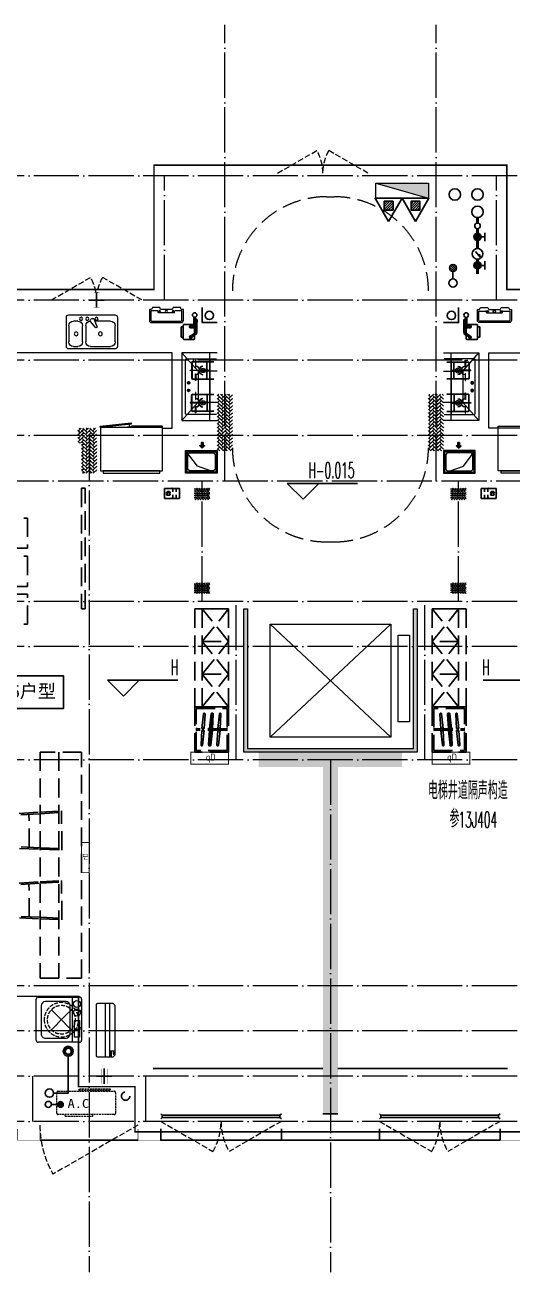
# Model space of a CAD drawing. Extents: x -518115 to 389031, y -231062 to 1628073.
# Drawn here: x 21767 to 28225, y -178635 to -162085 of the extents above; entities that cross this region are included whole.
import ezdxf
from ezdxf.enums import TextEntityAlignment as Align

# ---------------------------------------------------------------- set-up
doc = ezdxf.new("R2010")
doc.units = 0
doc.header["$LTSCALE"] = 1000
doc.header["$MEASUREMENT"] = 0
for name, pattern in [('$1$DASH', [0.35, 0.25, -0.1]), ('A户型$0$DASH', [0.35, 0.25, -0.1]), ('DASH', [0.35, 0.25, -0.1]), ('DOTE', [2.42, 2, -0.2, 0.02, -0.2])]:
    doc.linetypes.add(name, pattern=pattern)
for name, color, linetype in [('3-栏杆1', 135, 'Continuous'), ('3.5方案汇报，与郭总、侯月琴确定户型_t8$0$2020.03.04 -1安徽标准化洋房户型(UA）_t8_t8$0$看线', 154, 'Continuous'), ('5fur', 250, 'Continuous'), ('AH-FURNITURE', 1, 'Continuous'), ('DIM_ELEV', 3, 'Continuous'), ('EQUIP-安防', 3, 'Continuous'), ('EQUIP_地漏', 7, 'Continuous'), ('EQUIP_消防', 7, 'Continuous'), ('IP-bath&kitchen-JOHNSON', 4, 'Continuous'), ('PUB_TEXT', 4, 'Continuous'), ('VPIPE-中水', 122, 'Continuous'), ('VPIPE-凝结', 150, 'Continuous'), ('VPIPE-废水', 31, 'Continuous'), ('VPIPE-消防', 1, 'TG_X'), ('VPIPE-给水', 3, 'TG_J'), ('VPIPE-雨水', 4, 'DASH'), ('保温', 6, 'Continuous'), ('建筑-排气道', 9, 'Continuous'), ('机电标识类', 1, 'Continuous'), ('污水', 3, 'Continuous'), ('看线', 251, 'Continuous'), ('给水', 4, 'Continuous')]:
    doc.layers.add(name, color=color, linetype=linetype)
for name, color, linetype, lineweight in [('3.5方案汇报，与郭总、侯月琴确定户型_t8$0$STAIR', 2, 'Continuous', 18), ('DOTE', 19, 'DOTE', 9), ('EQUIP-消防', 3, 'Continuous', 20), ('EQUIP_消火栓', 242, 'Continuous', 18), ('LVTRY', 1, 'Continuous', 13), ('PUB_HATCH', 8, 'Continuous', 9), ('STAIR', 2, 'Continuous', 18), ('WINDOW', 144, 'Continuous', 15), ('填充', 251, 'Continuous', 5), ('平面-空调室内机', 176, 'Continuous', 9), ('平面-空调预留孔', 173, 'Continuous', 15), ('空调', 76, 'Continuous', 13), ('立面-洞口示意', 152, 'Continuous', 13), ('粉刷', 251, 'Continuous', 9)]:
    doc.layers.add(name, color=color, linetype=linetype, lineweight=lineweight)
doc.styles.add('_TCH_DIM', font='SIMPLEX.shx', dxfattribs={"width": 0.7, "bigfont": 'GBCBIG.shx'})
doc.styles.add('_TEL_DIM', font='SIMPLEX', dxfattribs={"width": 0.8, "height": 3.5, "bigfont": 'HZTXT'})
doc.styles.add('DIM_FONT', font='SIMPLEX.shx', dxfattribs={"width": 0.56})
doc.styles.add('TG_LINETYPE', font='SIMPLEX', dxfattribs={"width": 0.8, "height": 3, "bigfont": 'HZTXT'})
doc.styles.add('房间名称', font='TSSDENG', dxfattribs={"width": 0.8, "bigfont": 'HZTXT'})
doc.styles.add('黑体', font='')
doc.styles.get('黑体').set_extended_font_data('SimHei')
doc.linetypes.add('TG_J', pattern='A,2,-0.22,["J",TG_LINETYPE,S=0.1,R=0,X=-0.18,Y=-0.15],0', length=2.22)
doc.linetypes.add('TG_X', pattern='A,4,-0.3,["X",TG_LINETYPE,S=0.1,R=0,X=-0.23,Y=-0.15],0', length=4.3)
pattern_1 = [(45, (0, 0), (0, 47.4157523), [100.584, -33.528]), (135, (23.708, 23.708), (3e-15, 47.4157523), [100.584, -33.528])]
pattern_2 = [(90, (0, 0), (-16.49778, 1e-15), [9.525, -19.05]), (210, (0, 0), (8.24889, -14.2874966), [9.525, -19.05]), (150, (6e-16, 9.525), (-8.24889, -14.2874966), [9.525, -19.05])]

# ---------------------------------------------------------------- blocks, each defined once
blk = doc.blocks.new('GDGDGDSDA')
at = {"layer": 'DOTE', "linetype": 'DOTE', "ltscale": 0.3}
for p, q in [((430435, 370059), (430435, 376108)), ((433235, 370059), (433235, 376108)), ((471335, 374108), (417335, 374108)), ((429635, 372458), (429635, 374108)), ((434035, 372458), (434035, 374108)), ((471335, 372458), (417335, 372458)), ((471335, 371658), (417335, 371658)), ((471335, 370658), (417335, 370658)), ((428635, 370658), (428635, 359558)), ((417335, 370059), (471335, 370059)), ((430135, 368458), (430135, 370058)), ((433535, 368458), (433535, 370058)), ((471335, 368458), (417335, 368458)), ((430585, 366358), (430585, 368458)), ((433085, 366358), (433085, 368458)), ((471335, 367858), (417335, 367858)), ((471335, 366358), (417335, 366358)), ((431835, 366358), (431835, 359558)), ((471335, 363358), (417335, 363358)), ((471335, 362758), (417335, 362758)), ((471335, 362158), (417335, 362158)), ((427885, 362158), (427885, 361558)), ((429385, 362158), (429385, 361558)), ((471335, 361558), (417335, 361558))]:
    blk.add_line(p, q, dxfattribs=at)
blk = doc.blocks.new('FGDGDGRDGRRD')
at = {"layer": '5fur', "linetype": 'A户型$0$DASH'}
for p, q in [((427420, 369563), (427820, 369563)), ((427820, 369563), (427820, 369163)), ((427820, 369163), (427420, 369163)), ((427420, 369058), (427820, 369058)), ((427820, 369058), (427820, 368658)), ((427820, 368658), (427420, 368658)), ((427820, 368554), (427420, 368554)), ((427820, 368154), (427820, 368554)), ((430035, 368358), (430485, 368358)), ((430035, 367058), (430035, 368358)), ((430135, 368358), (430485, 368358)), ((430135, 367058), (430135, 368358)), ((430135, 367925), (430485, 368358)), ((430485, 367925), (430135, 368358)), ((430485, 368358), (430485, 367058)), ((430485, 368358), (430485, 367058)), ((427420, 368154), (427820, 368154)), ((430135, 367925), (430485, 367925)), ((430485, 367492), (430135, 367925)), ((430135, 367492), (430485, 367925)), ((430135, 367492), (430485, 367492)), ((430135, 367058), (430485, 367492)), ((430485, 367058), (430135, 367492)), ((430485, 367058), (430035, 367058)), ((428535, 366458), (427985, 366458)), ((427985, 366458), (427985, 363458)), ((428235, 366458), (428235, 363458)), ((428535, 363458), (428535, 366458)), ((427709, 365645), (427985, 365661)), ((427730, 365626), (427985, 365641)), ((427842, 365195), (427838, 365633)), ((427985, 365661), (428269, 365678)), ((427985, 365641), (428270, 365658)), ((428275, 365158), (428269, 365678)), ((427714, 365180), (427985, 365170)), ((427734, 365200), (427985, 365190)), ((427985, 365190), (428274, 365178)), ((427985, 365170), (428275, 365158)), ((427709, 364721), (427985, 364738)), ((427730, 364702), (427985, 364718)), ((427842, 364271), (427838, 364709)), ((427985, 364738), (428269, 364754)), ((427985, 364718), (428270, 364734)), ((428275, 364234), (428269, 364754)), ((427734, 364276), (427985, 364266)), ((427985, 364266), (428274, 364254)), ((427714, 364257), (427985, 364246)), ((427985, 364246), (428275, 364234)), ((427985, 363458), (428535, 363458))]:
    blk.add_line(p, q, dxfattribs=at)
blk.add_lwpolyline([(428535, 368358), (428585, 368358), (428585, 369959), (428535, 369959)], close=True, dxfattribs=at)
at = {"linetype": 'A户型$0$DASH'}
blk.add_wipeout([(430485, 367058), (430485, 366458), (430035, 366458), (430035, 367058)], dxfattribs=at).dxf.layer = '5fur'
at = {"layer": '5fur', "linetype": 'A户型$0$DASH'}
for p, q in [((430131, 366773), (430152, 366965)), ((430485, 367058), (430135, 367058)), ((430161, 366773), (430172, 366964)), ((430231, 366773), (430252, 366965)), ((430241, 366773), (430262, 366965)), ((430261, 366773), (430272, 366964)), ((430271, 366773), (430282, 366964)), ((430341, 366773), (430362, 366965)), ((430371, 366773), (430382, 366964)), ((430055, 366774), (430060, 366774)), ((430460, 366769), (430060, 366769)), ((430460, 366748), (430060, 366748)), ((430131, 366773), (430144, 366773)), ((430144, 366776), (430148, 366776)), ((430144, 366741), (430144, 366776)), ((430148, 366741), (430148, 366776)), ((430148, 366773), (430161, 366773)), ((430231, 366773), (430244, 366773)), ((430241, 366773), (430254, 366773)), ((430244, 366776), (430248, 366776)), ((430244, 366741), (430244, 366776)), ((430248, 366741), (430248, 366776)), ((430248, 366773), (430261, 366773)), ((430254, 366776), (430258, 366776)), ((430254, 366741), (430254, 366776)), ((430258, 366741), (430258, 366776)), ((430258, 366773), (430271, 366773)), ((430341, 366773), (430354, 366773)), ((430354, 366776), (430358, 366776)), ((430354, 366741), (430354, 366776)), ((430358, 366741), (430358, 366776)), ((430358, 366773), (430371, 366773)), ((430465, 366774), (430460, 366774)), ((430055, 366743), (430060, 366743)), ((430131, 366744), (430120, 366553)), ((430144, 366744), (430131, 366744)), ((430161, 366744), (430140, 366551)), ((430148, 366741), (430144, 366741)), ((430161, 366744), (430148, 366744)), ((430231, 366744), (430220, 366553)), ((430241, 366744), (430230, 366553)), ((430244, 366744), (430231, 366744)), ((430261, 366744), (430240, 366551)), ((430254, 366744), (430241, 366744)), ((430248, 366741), (430244, 366741)), ((430261, 366744), (430248, 366744)), ((430271, 366744), (430249, 366551)), ((430258, 366741), (430254, 366741)), ((430271, 366744), (430258, 366744)), ((430341, 366744), (430330, 366553)), ((430354, 366744), (430341, 366744)), ((430371, 366744), (430349, 366551)), ((430358, 366741), (430354, 366741)), ((430371, 366744), (430358, 366744)), ((430465, 366743), (430460, 366743))]:
    blk.add_line(p, q, dxfattribs=at)
for points in [[(430485, 366458), (430035, 366458), (430035, 367058), (430485, 367058)], [(430465, 366478), (430055, 366478), (430055, 367038), (430465, 367038)]]:
    blk.add_lwpolyline(points, close=True, dxfattribs=at)
for points in [[(430060, 366774), (430060, 366743)], [(430460, 366774), (430460, 366743)]]:
    blk.add_lwpolyline(points, dxfattribs=at)
for centre, start, end in [((430162, 366964), 356.9606, 174.2894), ((430262, 366964), 356.9606, 174.2894), ((430272, 366964), 356.9606, 174.2894), ((430372, 366964), 356.9606, 174.2894), ((430130, 366552), 176.9606, 354.2894), ((430230, 366552), 176.9606, 354.2894), ((430240, 366552), 176.9606, 354.2894), ((430340, 366552), 176.9606, 354.2894)]:
    blk.add_arc(centre, 10, start, end, dxfattribs=at)
blk = doc.blocks.new('rtyg7uyhg')
at = {"layer": 'LVTRY'}
for p, q in [((193590, 45458), (193590, 45069)), ((194235, 45489), (193621, 45489)), ((193682, 45407), (193888, 45407)), ((193896, 45430), (193858, 45326)), ((193875, 45316), (193946, 45401)), ((193926, 45440), (193940, 45432)), ((194112, 45407), (194173, 45407)), ((194265, 45069), (194265, 45458)), ((193621, 45131), (193621, 45346)), ((193858, 45326), (193875, 45316)), ((194010, 45346), (194010, 45131)), ((194051, 45131), (194051, 45346)), ((194235, 45346), (194235, 45131)), ((193621, 45039), (194235, 45039)), ((193948, 45069), (193682, 45069)), ((194173, 45069), (194112, 45069))]:
    blk.add_line(p, q, dxfattribs=at)
for centre, radius in [((193866, 45438), 20.5), ((193989, 45438), 20.5), ((194071, 45438), 20.5), ((193815, 45238), 25.6), ((194137, 45238), 25.6)]:
    blk.add_circle(centre, radius, dxfattribs=at)
for centre, radius, start, end in [((193621, 45458), 30.7, 90, 180), ((193682, 45346), 61.4, 90, 180), ((193916, 45423), 20.5, 60, 159.4623), ((193930, 45414), 20.5, 320.5377, 60), ((193948, 45346), 61.4, 360, 90), ((194112, 45346), 61.4, 90, 180), ((194173, 45346), 61.4, 360, 90), ((194235, 45458), 30.7, 360, 90), ((193621, 45069), 30.7, 180, 270), ((193682, 45131), 61.4, 180, 270), ((193948, 45131), 61.4, 270, 360), ((194112, 45131), 61.4, 180, 270), ((194173, 45131), 61.4, 270, 360), ((194235, 45069), 30.7, 270, 360)]:
    blk.add_arc(centre, radius, start, end, dxfattribs=at)
at = {"layer": 'LVTRY', "style": 'DIM_FONT', "width": 0.8, "flags": 9}
for tag in ['YSIZE', 'XSIZE']:
    blk.add_attdef(tag, (193928, 45488), '', height=0.5, rotation=90, dxfattribs=at)
blk = doc.blocks.new('A$C60D053AF')
at = {"layer": 'AH-FURNITURE', "color": 8}
for p, q in [((233, -90), (128, -90)), ((233, -110), (128, -110)), ((193, -71), (328, -71)), ((193, -91), (328, -91)), ((245, -129), (245, -122)), ((265, -129), (265, -122)), ((342, -97), (370, -143)), ((356, -83), (384, -129)), ((255, -281), (255, -251)), ((255, -281), (393, -281)), ((393, -281), (393, -251))]:
    blk.add_line(p, q, dxfattribs=at)
for points in [[(170, -68, 1), (170, -94), (193, -94), (193, -68)], [(234, -251), (414, -251, 0.414214), (424, -241), (424, -111, 0.414214), (414, -101), (234, -101, 0.414214), (224, -111), (224, -241, 0.414214)], [(268, -122), (268, -107, 0.414214), (248, -87), (233, -87), (233, -113), (242, -113), (242, -122)], [(242, -152, 1), (268, -152), (268, -129), (242, -129)], [(384, -161, 1), (402, -143), (386, -127), (368, -145)]]:
    blk.add_lwpolyline(points, format="xyb", close=True, dxfattribs=at)
for centre, radius in [((100, -100), 30), ((255, -152), 15), ((255, -152), 10), ((393, -152), 15), ((393, -152), 10)]:
    blk.add_circle(centre, radius, dxfattribs=at)
for radius in [40, 20]:
    blk.add_arc((328, -111), radius, 45, 90, dxfattribs=at)
blk = doc.blocks.new('A-Kitchen-7')
at = {"layer": 'LVTRY'}
for p, q in [((-519, 780), (-7, 834)), ((-7, 834), (-4, 811)), ((-515, 756), (-519, 780)), ((-4, 811), (-515, 756)), ((515, 756), (-515, 756)), ((-515, 756), (-515, 40)), ((-486, 761), (-485, 756)), ((-29, 767), (-112, 756)), ((-29, 767), (-35, 806)), ((515, 780), (0, 780)), ((0, 756), (0, 780)), ((515, 756), (515, 780)), ((515, 40), (515, 756)), ((-515, 40), (515, 40))]:
    blk.add_line(p, q, dxfattribs=at)
blk.add_lwpolyline([(-469, 40), (-469, 0), (469, 0), (469, 40)], close=True, dxfattribs=at)
blk = doc.blocks.new('*U70')
h = blk.add_hatch(color=5)
h.set_gradient(color1=(0, 0, 255), rotation=180, tint=1)
h.paths.add_polyline_path([(0, 0), (-6.35, -6.35), (-6.35, -2.159), (-15, -2.159), (-15, 2.159), (-6.35, 2.159), (-6.35, 6.35)])
at = {"color": 0, "linetype": 'Continuous'}
blk.add_lwpolyline([(0, 0), (-6.35, -6.35), (-6.35, -2.159), (-15, -2.159), (-15, 2.159), (-6.35, 2.159), (-6.35, 6.35)], close=True, dxfattribs=at)
blk = doc.blocks.new('sgrsefv')
at = {"layer": 'PUB_HATCH'}
blk.add_hatch(color=256, dxfattribs=at).paths.add_polyline_path([(1112933, 840916), (1112933, 840646), (1113073, 840646), (1113073, 840661), (1112968, 840661), (1112948, 840681), (1112948, 840881), (1112968, 840901), (1113288, 840901), (1113308, 840881), (1113308, 840681), (1113288, 840661), (1113183, 840661), (1113183, 840646), (1113323, 840646), (1113323, 840916)])
at = {"layer": 'LVTRY', "color": 1}
for p, q in [((1113073, 840661), (1113073, 840646)), ((1113183, 840661), (1113183, 840646))]:
    blk.add_line(p, q, dxfattribs=at)
for points in [[(1112918, 840931), (1113338, 840931), (1113338, 840631), (1112918, 840631)], [(1112933, 840916), (1113323, 840916), (1113323, 840646), (1112933, 840646)], [(1113288, 840661), (1112968, 840661), (1112948, 840681), (1112948, 840881), (1112968, 840901), (1113288, 840901), (1113308, 840881), (1113308, 840681), (1113288, 840661)]]:
    blk.add_lwpolyline(points, close=True, dxfattribs=at)
at = {"layer": '立面-洞口示意'}
blk.add_lwpolyline([(1112918, 840931), (1113182, 840837), (1113338, 840631)], dxfattribs=at)
at = {"layer": '建筑-排气道', "xscale": -5, "yscale": 5, "zscale": 5, "rotation": 270}
blk.add_blockref('*U70', (1113118, 840599), dxfattribs=at)
blk = doc.blocks.new('FRSDFDGDGDRGDR')
at = {"layer": '平面-空调预留孔'}
for p, q in [((699612, 775044), (699612, 775441)), ((699619, 775448), (699746, 775448)), ((699746, 775448), (699746, 775355)), ((699720, 775342), (699720, 775143)), ((699727, 775349), (699740, 775349)), ((699746, 775037), (699619, 775037)), ((699727, 775136), (699740, 775136)), ((699746, 775130), (699746, 775037))]:
    blk.add_line(p, q, dxfattribs=at)
blk.add_lwpolyline([(699766, 775167), (699793, 775154), (699793, 775057), (699766, 775044), (699766, 775018), (699619, 775018, -0.414214), (699593, 775044), (699593, 775441, -0.414214), (699619, 775468), (699766, 775468), (699766, 775441), (699793, 775428), (699793, 775332), (699766, 775318)], format="xyb", close=True, dxfattribs=at)
for centre, radius in [((699740, 775243), 15.8), ((699740, 775332), 10.6), ((699740, 775154), 10.6)]:
    blk.add_circle(centre, radius, dxfattribs=at)
for centre, start, end in [((699619, 775441), 90, 180), ((699727, 775342), 90, 180), ((699740, 775355), 270, 360), ((699619, 775044), 180, 270), ((699727, 775143), 180, 270), ((699740, 775130), 0, 90)]:
    blk.add_arc(centre, 6.6, start, end, dxfattribs=at)
blk = doc.blocks.new('GDGDRGDRGRD')
at = {"layer": 'LVTRY', "color": 251}
for p, q in [((430081, 371515), (429865, 371758)), ((430335, 371758), (429865, 371758)), ((429865, 371758), (429865, 370858)), ((430235, 370858), (430235, 371758)), ((430335, 371515), (430081, 371515)), ((430081, 371515), (430081, 371100)), ((429865, 370858), (430081, 371100)), ((430081, 371100), (430335, 371100)), ((429865, 370858), (430335, 370858))]:
    blk.add_line(p, q, dxfattribs=at)
at = {"layer": 'LVTRY'}
for p, q in [((429915, 370948), (429915, 371668)), ((429925, 371678), (430325, 371678)), ((429995, 371628), (429995, 371418)), ((430000, 371628), (430000, 371418)), ((430290, 371638), (430005, 371638)), ((430290, 371633), (430005, 371633)), ((430045, 371658), (430045, 371568)), ((430050, 371658), (430045, 371658)), ((430045, 371568), (430050, 371568)), ((430050, 371568), (430050, 371658)), ((430195, 371418), (430195, 371628)), ((430200, 371418), (430200, 371628)), ((430235, 371668), (430235, 370948)), ((429975, 371526), (430102, 371526)), ((429975, 371521), (429975, 371526)), ((430102, 371521), (429975, 371521)), ((430005, 371413), (430290, 371413)), ((430005, 371408), (430290, 371408)), ((430045, 371388), (430045, 371478)), ((430045, 371478), (430050, 371478)), ((430050, 371388), (430045, 371388)), ((430050, 371478), (430050, 371388)), ((430220, 371526), (430092, 371526)), ((430092, 371526), (430092, 371521)), ((430092, 371521), (430220, 371521)), ((430102, 371526), (430102, 371521)), ((430220, 371521), (430220, 371526)), ((430235, 371100), (430235, 371515)), ((429935, 371358), (429974, 371358)), ((429935, 371258), (429974, 371258)), ((429955, 371339), (429955, 371378)), ((429955, 371239), (429955, 371278)), ((430045, 371228), (430045, 371138)), ((430050, 371228), (430045, 371228)), ((430050, 371138), (430050, 371228)), ((430102, 371096), (429975, 371096)), ((429975, 371096), (429975, 371091)), ((429975, 371091), (430102, 371091)), ((429995, 370988), (429995, 371198)), ((430000, 370988), (430000, 371198)), ((430005, 371208), (430290, 371208)), ((430005, 371203), (430290, 371203)), ((430045, 371138), (430050, 371138)), ((430092, 371091), (430092, 371096)), ((430092, 371096), (430220, 371096)), ((430220, 371091), (430092, 371091)), ((430102, 371091), (430102, 371096)), ((430195, 371198), (430195, 370988)), ((430200, 371198), (430200, 370988)), ((430220, 371096), (430220, 371091)), ((430325, 370938), (429925, 370938)), ((430290, 370983), (430005, 370983)), ((430290, 370978), (430005, 370978)), ((430045, 370958), (430045, 371048)), ((430045, 371048), (430050, 371048)), ((430050, 370958), (430045, 370958)), ((430050, 371048), (430050, 370958))]:
    blk.add_line(p, q, dxfattribs=at)
blk.add_lwpolyline([(429609, 370758), (429735, 370758), (429735, 371758), (427635, 371758)], dxfattribs=at)
for centre, radius in [((430147, 371523), 29.7), ((430147, 371523), 11.7), ((429955, 371358), 17), ((429955, 371258), 17), ((430147, 371093), 29.7), ((430147, 371093), 11.7)]:
    blk.add_circle(centre, radius, dxfattribs=at)
for centre, radius, start, end in [((429925, 371668), 10, 90, 180), ((430005, 371628), 10, 90, 180), ((430005, 371628), 5, 90, 180), ((430047, 371523), 56.7, 2.2742, 87.7258), ((430047, 371523), 52.2, 2.4704, 87.5296), ((430147, 371523), 56.7, 92.2742, 177.7258), ((430147, 371523), 52.2, 92.4704, 177.5296), ((430190, 371628), 10, 0, 90), ((430190, 371628), 5, 0, 90), ((430225, 371668), 10, 0, 90), ((430005, 371418), 10, 180, 270), ((430005, 371418), 5, 180, 270), ((430047, 371523), 56.7, 272.2742, 357.7258), ((430047, 371523), 52.2, 272.4704, 357.5296), ((430147, 371523), 56.7, 182.2742, 267.7258), ((430147, 371523), 52.2, 182.4704, 267.5296), ((430190, 371418), 5, 270, 0), ((430190, 371418), 10, 270, 0), ((430005, 371198), 10, 90, 180), ((430005, 371198), 5, 90, 180), ((430047, 371093), 56.7, 2.2742, 87.7258), ((430047, 371093), 52.2, 2.4704, 87.5296), ((430047, 371093), 56.7, 272.2742, 357.7258), ((430047, 371093), 52.2, 272.4704, 357.5296), ((430147, 371093), 56.7, 92.2742, 177.7258), ((430147, 371093), 56.7, 182.2742, 267.7258), ((430147, 371093), 52.2, 92.4704, 177.5296), ((430147, 371093), 52.2, 182.4704, 267.5296), ((430190, 371198), 10, 0, 90), ((430190, 371198), 5, 0, 90), ((429925, 370948), 10, 180, 270), ((430005, 370988), 10, 180, 270), ((430005, 370988), 5, 180, 270), ((430190, 370988), 5, 270, 0), ((430190, 370988), 10, 270, 0), ((430225, 370948), 10, 270, 0)]:
    blk.add_arc(centre, radius, start, end, dxfattribs=at)
at = {"xscale": -1}
blk.add_blockref('rtyg7uyhg', (622600, 326770), dxfattribs=at)
at = {"xscale": -1, "rotation": 270}
blk.add_blockref('FRSDFDGDGDRGDR', (-345583, -327434), dxfattribs=at)
for name, p, rotation in [('A$C60D053AF', (430135, 372358), 270), ('sgrsefv', (1543253, 1211090), 180)]:
    blk.add_blockref(name, p, dxfattribs=dict(rotation=rotation))
at = {"layer": 'LVTRY', "color": 1, "extrusion": (0, 0, -1), "xscale": -0.7999999999883585, "yscale": 0.7999999999883585, "zscale": -0.7999999999883585}
blk.add_blockref('A-Kitchen-7', (-429197, 370159), dxfattribs=at)
blk = doc.blocks.new('GDFGDGRD')
at = {"layer": '保温', "linetype": 'ByBlock', "ltscale": 10}
h = blk.add_hatch(dxfattribs=at)
h.set_pattern_fill('AR-HBONE', color=251, scale=55)
h.set_pattern_definition(pattern_1)
h.paths.add_polyline_path([(431617, 372724), (431817, 372724), (431817, 373474), (431617, 373474)])
h = blk.add_hatch(dxfattribs=at)
h.set_pattern_fill('AR-HBONE', color=251, scale=55)
h.set_pattern_definition(pattern_1)
h.paths.add_polyline_path([(434617, 372724), (434417, 372724), (434416, 373474), (434616, 373474)])
h = blk.add_hatch(dxfattribs=at)
h.set_pattern_fill('AR-HBONE', color=251, scale=55)
h.set_pattern_definition(pattern_1)
h.paths.add_polyline_path([(429817, 372824), (429817, 373024), (429767, 373024), (429767, 372824)])
h = blk.add_hatch(dxfattribs=at)
h.set_pattern_fill('AR-HBONE', color=251, scale=55)
h.set_pattern_definition(pattern_1)
h.paths.add_polyline_path([(430018, 372424), (430017, 373024), (429817, 373024), (429818, 372424)])
at = {"layer": '保温', "linetype": 'Continuous', "ltscale": 10}
h = blk.add_hatch(dxfattribs=at)
h.set_pattern_fill('HEX', color=251, scale=10, angle=90, style=0)
h.set_pattern_definition(pattern_2)
h.paths.add_polyline_path([(431317, 372074), (431517, 372074), (431517, 372224), (431317, 372224)])
h = blk.add_hatch(dxfattribs=at)
h.set_pattern_fill('HEX', color=251, scale=10, angle=90, style=0)
h.set_pattern_definition(pattern_2)
h.paths.add_polyline_path([(434917, 372074), (434717, 372074), (434716, 372224), (434916, 372224)])
h = blk.add_hatch(dxfattribs=at)
h.set_pattern_fill('HEX', color=251, scale=10, angle=90, style=0)
h.set_pattern_definition(pattern_2)
h.paths.add_polyline_path([(431317, 370824), (431517, 370824), (431517, 370974), (431317, 370974)])
h = blk.add_hatch(dxfattribs=at)
h.set_pattern_fill('HEX', color=251, scale=10, angle=90, style=0)
h.set_pattern_definition(pattern_2)
h.paths.add_polyline_path([(434917, 370824), (434717, 370824), (434716, 370974), (434916, 370974)])
h = blk.add_hatch(dxfattribs=at)
h.set_pattern_fill('HEX', color=251, scale=10, angle=90, style=0)
h.set_pattern_definition([(90, (-70765.891, -151624.736), (-16.49778, 1e-15), [9.525, -19.05]), (210, (-70765.891, -151624.736), (8.24889, -14.2874966), [9.525, -19.05]), (150, (-70765.891, -151615.211), (-8.24889, -14.2874966), [9.525, -19.05])])
h.paths.add_polyline_path([(434067, 368524), (434067, 368724), (432167, 368724), (432167, 368524)])
h = blk.add_hatch(dxfattribs=at)
h.set_pattern_fill('HEX', color=251, scale=10, angle=90, style=0)
h.set_pattern_definition([(90, (-70765.891, -152124.736), (-16.49778, 1e-15), [9.525, -19.05]), (210, (-70765.891, -152124.736), (8.24889, -14.2874966), [9.525, -19.05]), (150, (-70765.891, -152115.211), (-8.24889, -14.2874966), [9.525, -19.05])])
h.paths.add_polyline_path([(433017, 363924), (433217, 363924), (433217, 368524), (433017, 368524)])
at = {"layer": '保温', "color": 251, "linetype": 'ByBlock', "ltscale": 10}
blk.add_line((433017, 363924), (433217, 363924), dxfattribs=at)
blk = doc.blocks.new('$TwtSys$00000434')
for p, q in [((-0.5, 0.5), (-0.5, -0.5)), ((-0.5, -0.5), (0.5, 0.5)), ((0.5, 0.5), (-0.5, 0.5)), ((0.5, -0.5), (0.5, 0.5)), ((-0.5, -0.5), (0.5, -0.5))]:
    blk.add_line(p, q)
blk.add_solid([(0.5, -0.5), (0.5, 0.5), (-0.5, -0.5)])
blk = doc.blocks.new('dongkong')
blk.add_wipeout([(-603756, 210771), (-603756, 210571), (-603836, 210571), (-603836, 210771)])
at = {"layer": '机电标识类', "color": 250, "linetype": 'DASH', "ltscale": 400}
for p, q in [((-603796, 210771), (-603796, 210571)), ((-603896, 210671), (-603696, 210671))]:
    blk.add_line(p, q, dxfattribs=at)
at = {"layer": '空调', "color": 6, "linetype": 'DASH', "const_width": 2}
blk.add_lwpolyline([(-603756, 210771), (-603756, 210571), (-603836, 210571), (-603836, 210771)], close=True, dxfattribs=at)
blk = doc.blocks.new('A$C001338C2')
for p, q in [((0, 249), (0, 22)), ((845, 304), (55, 304)), ((109, 215), (109, 304)), ((900, 22), (900, 249)), ((22, 0), (878, 0))]:
    blk.add_line(p, q)
at = {"lineweight": 5}
for p, q in [((900, 215), (0, 215)), ((900, 143), (0, 143))]:
    blk.add_line(p, q, dxfattribs=at)
for points in [[(89, 226), (22, 226, -0.414214), (17, 232), (17, 243, -0.414214), (22, 249), (89, 249, -0.414214), (95, 243), (95, 232, -0.414214)], [(73, 275), (57, 275, -0.414214), (51, 281), (51, 283, -0.414214), (57, 289), (73, 289, -0.414214), (79, 283), (79, 281, -0.414214)]]:
    blk.add_lwpolyline(points, format="xyb", close=True)
for centre, radius, start, end in [((55, 249), 55, 90, 180), ((845, 249), 55, 360, 90), ((22, 22), 22, 180, 270), ((878, 22), 22, 270, 360)]:
    blk.add_arc(centre, radius, start, end)
blk = doc.blocks.new('ASDFSD')
at = {"layer": '3-栏杆1', "color": 5}
for p, q in [((681763, 334938), (681742, 334955)), ((681742, 334955), (681763, 334938)), ((681742, 334888), (681763, 334908)), ((683322, 334937), (681763, 334938)), ((681763, 334938), (681763, 334908)), ((681763, 334908), (683322, 334908)), ((683322, 334938), (683342, 334955)), ((683342, 334955), (683322, 334938)), ((683322, 334938), (683322, 334908)), ((683322, 334908), (683342, 334888)), ((683342, 334888), (683322, 334908))]:
    blk.add_line(p, q, dxfattribs=at)
blk = doc.blocks.new('$TwtSys$00000546')
h = blk.add_hatch()
h.set_pattern_fill('ANSI31', color=1, scale=200, style=0)
h.set_pattern_definition([(45, (-38543.802, -6670.83), (-17.67767, 17.67767), [])])
h.paths.add_polyline_path([(-65, 174), (65, 174), (65, 44), (-65, 44)])
at = {"color": 1}
for points in [[(0, 344), (-198, 0), (198, 0)], [(-65, 174), (65, 174), (65, 44), (-65, 44)]]:
    blk.add_lwpolyline(points, close=True, dxfattribs=at)
blk = doc.blocks.new('A$C2705576B')
at = {"layer": '给水'}
h = blk.add_hatch(color=256, dxfattribs=at)
edge = h.paths.add_edge_path()
edge.add_arc((417, -1741), 47.2, 0, 360)
h = blk.add_hatch(color=256, dxfattribs=at)
edge = h.paths.add_edge_path()
edge.add_arc((795, -1741), 47.2, 0, 360)
for p, q in [((363, -1645), (472, -1645)), ((417, -1741), (417, -1645)), ((740, -1645), (849, -1645)), ((795, -1741), (795, -1645)), ((601, -1768), (525, -1704)), ((525, -1704), (564, -1715))]:
    blk.add_line(p, q, dxfattribs=at)
at = {"layer": '给水', "const_width": 35.4}
for points in [[(499, -1741), (302, -1741)], [(903, -1741), (641, -1741)], [(1053, -1741), (978, -1741)]]:
    blk.add_lwpolyline(points, dxfattribs=at)
at = {"layer": '给水'}
for centre, radius in [((417, -1741), 47.2), ((570, -1741), 70.8), ((795, -1741), 47.2), ((941, -1741), 37.5)]:
    blk.add_circle(centre, radius, dxfattribs=at)
blk = doc.blocks.new('$TwtSys$00000141')
at = {"color": 1}
for p, q in [((-47, 4), (-5, 46)), ((-47, 4), (-5, 46)), ((-44, -18), (18, 44)), ((-44, -18), (18, 44)), ((-33, -33), (33, 33)), ((-33, -33), (33, 33)), ((-16, -44), (44, 16)), ((-16, -44), (44, 16)), ((6, -46), (46, -6)), ((6, -46), (46, -6))]:
    blk.add_line(p, q, dxfattribs=at)
blk.add_circle((0, 0), 47, dxfattribs=at)
blk.add_circle((0, 0), 47, dxfattribs=at)
blk = doc.blocks.new('RECTANG')
for p, q in [((1, 1), (0, 1)), ((0, 1), (0, 0)), ((1, 0), (1, 1)), ((0, 0), (1, 0))]:
    blk.add_line(p, q)
blk = doc.blocks.new('洗衣机')
at = {"layer": 'LVTRY'}
for p, q in [((3791567, 243472), (3791021, 243472)), ((3791117, 243472), (3791117, 242872)), ((3790994, 243445), (3790994, 242899)), ((3791145, 242982), (3791145, 243358)), ((3791199, 243413), (3791475, 243413)), ((3791529, 243358), (3791529, 242982)), ((3791595, 242899), (3791595, 243445)), ((3791021, 242872), (3791567, 242872)), ((3791475, 242928), (3791199, 242928))]:
    blk.add_line(p, q, dxfattribs=at)
at = {"layer": 'LVTRY', "extrusion": (0, 0, -1)}
for centre, major_axis, start_param, end_param in [((3791021, 243445), (0, 27.6), -1.570796, 0), ((3791567, 243445), (0, 27.6), 0, 1.570796), ((3791055, 243380), (0, 46.9), 3.141593, 9.424778), ((3791055, 243266), (0, 46.9), 3.141593, 9.424778), ((3791199, 243358), (0, 54.7), 4.712389, 6.283185), ((3791475, 243358), (0, 54.7), 0, 1.570796), ((3791199, 242982), (0, 54.7), 3.141593, 4.712389), ((3791475, 242982), (0, 54.7), 1.570796, 3.141593), ((3791021, 242899), (0, 27.6), 3.141593, 4.712389), ((3791567, 242899), (0, 27.6), 1.570796, 3.141593)]:
    blk.add_ellipse(centre, major_axis=major_axis, ratio=0.986385, start_param=start_param, end_param=end_param, dxfattribs=at)
at = {"layer": 'LVTRY', "xscale": 63.25620569481588, "yscale": 224.5369532744355, "zscale": 64.12934308941763, "rotation": 180}
blk.add_blockref('RECTANG', (3791085, 243162), dxfattribs=at)
blk = doc.blocks.new('$TwtSys$00000543')
for p, q in [((-94, -9), (9, 94)), ((-9, -94), (94, 9)), ((12, 55), (42, 84)), ((40, 40), (66, 66)), ((55, 12), (84, 42)), ((-84, -42), (-55, -12)), ((-66, -66), (-40, -40)), ((-42, -84), (-12, -55))]:
    blk.add_line(p, q)
for radius in [94, 56.4]:
    blk.add_circle((0, 0), radius)
blk = doc.blocks.new('dnfhfn')
at = {"linetype": '$1$DASH', "ltscale": 0.2}
for p, q in [((102, 495, 0), (122, 495, 0)), ((102, 417, 0), (102, 495, 0)), ((122, 495, 0), (122, 429, 0)), ((353, 495, 0), (333, 495, 0)), ((333, 495, 0), (333, 429, 0)), ((353, 417, 0), (353, 495, 0))]:
    blk.add_line(p, q, dxfattribs=at)
at = {"linetype": '$1$DASH', "ltscale": 0.2, "elevation": 0}
for points in [[(95, 360), (95, 360), (360, 95), (360, 95)], [(360, 360), (95, 95), (95, 95), (360, 360)]]:
    blk.add_lwpolyline(points, close=True, dxfattribs=at)
at = {"linetype": '$1$DASH', "ltscale": 0.2}
for radius in [228, 188]:
    blk.add_circle((228, 228, 0), radius, dxfattribs=at)
blk = doc.blocks.new('gsergvr')
at = {"layer": '平面-空调预留孔', "linetype": 'DASH', "ltscale": 0.1}
for p, q in [((34075, 17176), (34075, 17166)), ((34085, 17156), (34438, 17156)), ((34448, 17166), (34448, 17176))]:
    blk.add_line(p, q, dxfattribs=at)
blk.add_lwpolyline([(34729, 17176), (33989, 17176, -0.414214), (33969, 17196), (33969, 17466, -0.414214), (33989, 17486), (34729, 17486, -0.414214), (34749, 17466), (34749, 17196, -0.414214)], format="xyb", close=True, dxfattribs=at)
blk.add_lwpolyline([(34679, 17515), (34260, 17515), (34260, 17500), (34679, 17500)], close=True, dxfattribs=at)
for centre, start, end in [((34085, 17166), 180, 270), ((34438, 17166), 270, 0)]:
    blk.add_arc(centre, 10, start, end, dxfattribs=at)
at = {"layer": '平面-空调预留孔', "color": 251, "linetype": 'DASH', "ltscale": 0.1, "true_color": 0x636466, "style": '黑体', "width": 1.2}
blk.add_text('A.C', height=117, dxfattribs=at).set_placement((34111, 17265))
blk = doc.blocks.new('rtyryrtyeeretee')
at = {"layer": '平面-空调预留孔'}
blk.add_blockref('gsergvr', (635673, 326706), dxfattribs=at)
blk = doc.blocks.new('GDGDRGDGDRGDR')
blk.add_blockref('rtyryrtyeeretee', (-240153, 97240))
blk = doc.blocks.new('$equip$00002628')
at = {"linetype": 'Continuous'}
for p, q in [((-0.62, 0.42), (0.63, 0.42)), ((-0.62, -0.42), (-0.62, 0.42)), ((-0.47, 0.01), (-0.41, 0.01)), ((-0.45, -0.14), (-0.39, 0.06)), ((-0.39, 0.06), (-0.39, 0.06)), ((-0.39, 0.06), (-0.21, 0.06)), ((-0.21, 0.06), (-0.15, -0.14)), ((-0.19, 0.01), (-0.13, 0.01)), ((0.07, 0.13), (0.07, 0.42)), ((0.35, 0.13), (0.35, 0.42)), ((0.63, 0.42), (0.63, -0.42)), ((0.63, -0.42), (-0.62, -0.42)), ((-0.15, -0.14), (-0.45, -0.14)), ((0.07, -0.42), (0.07, -0.13)), ((0.35, -0.42), (0.35, -0.13))]:
    blk.add_line(p, q, dxfattribs=at)
at = {"const_width": 0.05}
blk.add_lwpolyline([(-0.62, 0.42), (0.63, 0.42), (0.63, -0.42), (-0.62, -0.42), (-0.62, 0.42), (0.63, 0.42)], dxfattribs=at)
at = {"linetype": 'Continuous'}
blk.add_arc((-0.3, -0.01), 0.173, 6.9897, 173.0103, dxfattribs=at)
for p in [(-0.62, 0), (0, 0.42), (0, -0.42), (0.63, 0)]:
    blk.add_point(p)
at = {"color": 7, "style": '_TEL_DIM', "flags": 1}
blk.add_attdef('A', text='', height=0.000025, dxfattribs=at).set_placement((0, 0), align=Align.MIDDLE_CENTER)
blk = doc.blocks.new('GDGRDGDRGDFD')
at = {"layer": 'EQUIP-消防', "const_width": 12.8}
blk.add_lwpolyline([(136867, 335508), (136367, 335508), (136367, 335348), (136867, 335348)], close=True, dxfattribs=at)
at = {"layer": 'PUB_TEXT', "color": 7, "true_color": 0xffffff, "style": '房间名称', "width": 0.8}
blk.add_text('qD', height=90, dxfattribs=at).set_placement((136565, 335396))
blk = doc.blocks.new('FSFSFSFSEG')
at = {"layer": 'EQUIP-消防', "const_width": 12.8}
blk.add_lwpolyline([(136867, 335153), (136467, 335153), (136467, 335053), (136867, 335053)], close=True, dxfattribs=at)
at = {"layer": 'PUB_TEXT', "color": 7, "true_color": 0xffffff, "style": '房间名称', "width": 0.8}
blk.add_text('rD', height=64.8, dxfattribs=at).set_placement((136634, 335069))
blk = doc.blocks.new('GHFHFHTFHCSDCS')
blk.add_blockref('GDGRDGDRGDFD', (294900, 33216))
for name, p, rotation in [('GDGRDGDRGDFD', (298101, 33216), 0.0001673532306091649), ('FSFSFSFSEG', (764969, 230657), 89.99999999297357)]:
    blk.add_blockref(name, p, dxfattribs=dict(rotation=rotation))
at = {"layer": 'EQUIP-安防', "yscale": 160, "zscale": 160}
for p, xscale in [((431017, 372157), 160), ((435217, 372157), -160)]:
    blk.add_blockref('$equip$00002628', p, dxfattribs=dict(at, xscale=xscale))

msp = doc.modelspace()

# ---------------------------------------------------------------- hatches: boundary and pattern name
at = {"layer": '填充'}
h = msp.add_hatch(dxfattribs=at)
h.set_pattern_fill('隔热材料02', color=256, scale=100, style=0)
h.set_pattern_definition([(0, (-1148391.82, -780473.435), (0, 50), []), (0, (-1148391.82, -780456.77), (0, 50), []), (270, (-1148348.077, -780448.137), (50, -9e-15), [5.01775, -44.98225]), (270, (-1148385.536, -780448.137), (50, -9e-15), [5.01775, -44.98225]), (90, (-1148360.024, -780482.066), (-50, 3e-15), [5.01775, -44.98225]), (90, (-1148373.59, -780482.066), (-50, 3e-15), [5.01775, -44.98225]), (180, (-1148341.794, -780490.1), (-6e-15, -50), [50.02425, 0.02425]), (135, (-1148355.75, -780487.593), (3e-15, 49.99987405), [4.268, -66.44275]), (116.56505, (-1148308.77, -780484.575), (0.00011283, 49.99993342), [2.805, -108.9985]), (116.56505, (-1148358.77, -780484.575), (0.00011283, 49.99993342), [2.805, -108.9985]), (153.43495, (-1148300.734, -780490.1), (-0.0001128, 49.9999334), [5.61, -106.1935]), (153.43495, (-1148350.734, -780490.1), (-0.0001128, 49.9999334), [5.61, -106.1935]), (63.43495, (-1148310.024, -780477.048), (-0.00011283, 49.99993342), [26.714, -85.0895]), (63.43495, (-1148360.024, -780477.048), (-0.00011283, 49.99993342), [26.714, -85.0895]), (116.56505, (-1148298.077, -780448.137), (0.00011283, 49.99993342), [2.805, -108.9985]), (116.56505, (-1148348.077, -780448.137), (0.00011283, 49.99993342), [2.805, -108.9985]), (135, (-1148349.33, -780445.63), (3e-15, 49.99987405), [4.268, -66.44275]), (153.43495, (-1148302.35, -780442.61), (-0.0001128, 49.9999334), [5.61, -106.1935]), (153.43495, (-1148352.35, -780442.61), (-0.0001128, 49.9999334), [5.61, -106.1935]), (45, (-1148384.28, -780445.63), (0, 49.99987405), [4.268, -66.44275]), (63.43495, (-1148335.536, -780448.137), (-0.00011283, 49.99993342), [2.805, -108.9985]), (63.43495, (-1148385.536, -780448.137), (-0.00011283, 49.99993342), [2.805, -108.9985]), (26.56505, (-1148331.264, -780442.61), (0.0001128, 49.9999334), [5.61, -106.1935]), (26.56505, (-1148381.264, -780442.61), (0.0001128, 49.9999334), [5.61, -106.1935]), (116.56505, (-1148323.59, -780477.048), (0.00011283, 49.99993342), [26.714, -85.0895]), (116.56505, (-1148373.59, -780477.048), (0.00011283, 49.99993342), [26.714, -85.0895]), (45, (-1148377.86, -780487.593), (0, 49.99987405), [4.268, -66.44275]), (63.43495, (-1148324.843, -780484.575), (-0.00011283, 49.99993342), [2.805, -108.9985]), (63.43495, (-1148374.843, -780484.575), (-0.00011283, 49.99993342), [2.805, -108.9985]), (26.56505, (-1148332.88, -780490.1), (0.0001128, 49.9999334), [5.61, -106.1935]), (26.56505, (-1148382.88, -780490.1), (0.0001128, 49.9999334), [5.61, -106.1935])])
h.paths.add_polyline_path([(26916.6, -169834.8), (26966.6, -169834.8), (26966.6, -171734.8), (24666.6, -171734.8), (24666.6, -169834.8), (24716.6, -169834.8), (24716.6, -171684.8), (26916.6, -171684.8)])

# ---------------------------------------------------------------- linework, layer by layer
at = {"color": 30, "const_width": 8}
for points in [[(21666.6, -176734.8), (21666.6, -176884.8), (21966.6, -176884.8), (21966.6, -176734.8)], [(23266.6, -176734.8), (23266.6, -176884.8), (23566.6, -176884.8), (23566.6, -176734.8)], [(28366.6, -176734.8), (28366.6, -176884.8), (28066.6, -176884.8), (28066.6, -176734.8)]]:
    msp.add_lwpolyline(points, dxfattribs=at)
at = {"layer": '3.5方案汇报，与郭总、侯月琴确定户型_t8$0$2020.03.04 -1安徽标准化洋房户型(UA）_t8_t8$0$看线', "ltscale": 10}
for p, q in [((25716.6, -175934.8), (23466.6, -175934.8)), ((25916.6, -175934.8), (28166.6, -175934.8))]:
    msp.add_line(p, q, dxfattribs=at)
at = {"layer": '3.5方案汇报，与郭总、侯月琴确定户型_t8$0$STAIR'}
for p, q in [((26616.6, -170034.8), (25016.6, -171534.8)), ((25016.6, -170034.8), (26616.6, -171534.8))]:
    msp.add_line(p, q, dxfattribs=at)
for points in [[(25016.6, -171534.8), (25016.6, -170034.8), (26616.6, -170034.8), (26616.6, -171534.8)], [(26716.6, -171334.8), (26716.6, -170184.8), (26866.6, -170184.8), (26866.6, -171334.8)]]:
    msp.add_lwpolyline(points, close=True, dxfattribs=at)
at = {"layer": 'DIM_ELEV'}
for p, q in [((25453.7, -168378.7), (25243.7, -168168.7)), ((25243.7, -168168.7), (26174.6, -168168.7)), ((25453.7, -168378.7), (25663.7, -168168.7))]:
    msp.add_line(p, q, dxfattribs=at)
at = {"layer": 'IP-bath&kitchen-JOHNSON', "color": 8}
for points in [[(24116.6, -165834.8), (24116.6, -166034.8), (24316.6, -166034.8)], [(27516.6, -165834.8), (27516.6, -166034.8), (27316.6, -166034.8)]]:
    msp.add_lwpolyline(points, dxfattribs=at)
at = {"layer": 'STAIR', "color": 251, "linetype": 'DASH'}
msp.add_lwpolyline([(24516.6, -165614.8, -0.4142136), (25766.6, -164364.8), (25866.6, -164364.8, -0.4142136), (27116.6, -165614.8)], format="xyb", dxfattribs=at)
at = {"layer": 'VPIPE-中水', "linetype": 'Continuous'}
for centre in [(24211.4, -165939.8), (27421.8, -165939.8)]:
    msp.add_circle(centre, 55, dxfattribs=at)
at = {"layer": 'VPIPE-凝结'}
msp.add_line((27441.6, -165454.8), (27441.6, -165356.8), dxfattribs=at)
at = {"layer": 'VPIPE-凝结', "ltscale": 0.1}
for points in [[(22146.6, -176259.8), (22340.7, -176259.8), (22340.7, -175770.6)], [(22199, -176409.8), (22116.6, -176409.8)]]:
    msp.add_lwpolyline(points, dxfattribs=at)
at = {"layer": 'VPIPE-凝结'}
msp.add_circle((22076.6, -176409.8), 40, dxfattribs=at)
at = {"layer": 'VPIPE-废水'}
for centre in [(27441.6, -165509.8), (22091.6, -176259.8)]:
    msp.add_circle(centre, 55, dxfattribs=at)
at = {"layer": 'VPIPE-消防', "linetype": 'Continuous'}
msp.add_circle((27466.6, -164334.8), 75, dxfattribs=at)
at = {"layer": 'VPIPE-给水', "linetype": 'Continuous'}
for centre in [(27766.6, -164334.8), (27766.6, -164564.8)]:
    msp.add_circle(centre, 75, dxfattribs=at)
at = {"layer": 'VPIPE-雨水'}
msp.add_circle((23101.6, -176299.8), 55, dxfattribs=at)
at = {"layer": 'WINDOW', "color": 250, "linetype": 'DASH', "ltscale": 0.3}
for points in [[(25116.6, -164051.5), (25636.2, -163751.5, -0.1316523), (25716.6, -164051.5)], [(26314.7, -164051.5), (25795.1, -163751.5, 0.1316523), (25714.7, -164051.5)], [(22116.6, -165734.8), (22636.2, -165434.8, -0.1316523), (22716.6, -165734.8)], [(23314.7, -165734.8), (22795.1, -165434.8, 0.1316523), (22714.7, -165734.8)], [(23264.7, -176684.8), (22138.8, -177334.8, -0.1316525), (21964.7, -176684.8)], [(23566.6, -176634.8), (24259.4, -177034.8, 0.1316525), (24366.6, -176634.8)], [(25166.6, -176634.8), (24473.8, -177034.8, -0.1316525), (24366.6, -176634.8)], [(26466.6, -176634.8), (27159.4, -177034.8, 0.1316525), (27266.6, -176634.8)], [(28066.6, -176634.8), (27373.8, -177034.8, -0.1316525), (27266.6, -176634.8)]]:
    msp.add_lwpolyline(points, format="xyb", dxfattribs=at)
at = {"layer": '填充'}
msp.add_lwpolyline([(26916.6, -169834.8), (26966.6, -169834.8), (26966.6, -171734.8), (24666.6, -171734.8), (24666.6, -169834.8), (24716.6, -169834.8), (24716.6, -171684.8), (26916.6, -171684.8)], close=True, dxfattribs=at)
at = {"layer": '看线', "color": 202, "ltscale": 0.5}
for points in [[(23566.6, -176734.8), (23566.6, -176884.8), (25166.6, -176884.8), (25166.6, -176734.8)], [(28066.6, -176734.8), (28066.6, -176884.8), (26466.6, -176884.8), (26466.6, -176734.8)], [(21966.6, -176884.8), (23266.6, -176884.8)], [(23566.6, -176884.8), (28066.6, -176884.8)]]:
    msp.add_lwpolyline(points, dxfattribs=at)

# ---------------------------------------------------------------- block references
for name, p in [('GDGDGDSDA', (-406018.2, -538193.1)), ('ASDFSD', (-658175.7, -511490.1))]:
    msp.add_blockref(name, p)
at = {"xscale": -1}
msp.add_blockref('ASDFSD', (709808.9, -511490.1), dxfattribs=at)
at = {"layer": 'EQUIP_地漏', "xscale": -1, "rotation": 359.999999999891}
msp.add_blockref('$TwtSys$00000141', (27441.6, -165309.8), dxfattribs=at)
at = {"layer": 'EQUIP_地漏', "xscale": -0.7000000000000001, "yscale": 0.7000000000000001, "zscale": 0.7}
msp.add_blockref('$TwtSys$00000543', (22340.7, -175704.8), dxfattribs=at)
at = {"layer": 'EQUIP_地漏', "xscale": -0.8, "yscale": -0.8, "zscale": 0.8, "rotation": 180}
msp.add_blockref('$TwtSys$00000141', (22236.6, -176409.8), dxfattribs=at)
at = {"layer": 'EQUIP_消火栓', "xscale": -700, "yscale": 200, "zscale": 700, "rotation": 180}
msp.add_blockref('$TwtSys$00000434', (26766.6, -164284.8), dxfattribs=at)
at = {"layer": 'EQUIP_消防', "xscale": 0.9, "yscale": 0.9, "zscale": 0.9, "rotation": 180}
for p in [(26588, -164384.8), (26945.1, -164384.8)]:
    msp.add_blockref('$TwtSys$00000546', p, dxfattribs=at)
at = {"layer": '平面-空调预留孔', "xscale": -1, "rotation": 270}
msp.add_blockref('dnfhfn', (22021.5, -175514.5, 0), dxfattribs=at)
at = {"layer": '平面-空调预留孔', "xscale": -0.800000000046565, "yscale": 0.800000000046565, "zscale": 0.800000000046565, "rotation": 269.9999997665698}
msp.add_blockref('A$C001338C2', (22716.8, -175784.8), dxfattribs=at)
at = {"layer": '污水', "xscale": -1, "rotation": 269.999999999891}
msp.add_blockref('A$C2705576B', (29507.8, -165692.6), dxfattribs=at)
at = {"layer": '粉刷', "xscale": -1}
msp.add_blockref('洗衣机', (3813510.3, -418457.2), dxfattribs=at)

# ---------------------------------------------------------------- texts
at = {"layer": 'DIM_ELEV', "color": 7, "style": '_TCH_DIM', "width": 0.494118}
msp.add_text('H-0.015', height=208.25, dxfattribs=at).set_placement((25526.4, -168098.6))

# ---------------------------------------------------------------- next in the draw order: block references
msp.add_blockref('FGDGDGRDGRRD', (-406018.2, -538193.1))
at = {"xscale": -1}
msp.add_blockref('FGDGDGRDGRRD', (457651.4, -538193.1), dxfattribs=at)

# ---------------------------------------------------------------- next in the draw order: linework, layer by layer
at = {"color": 1}
msp.add_lwpolyline([(21269.5, -170721.2), (22275.5, -170721.2), (22275.5, -171157.2), (21269.5, -171157.2)], close=True, dxfattribs=at)
at = {"layer": 'DIM_ELEV'}
for p, q in [((23071.5, -170992), (22861.5, -170782)), ((22861.5, -170782), (23792.4, -170782)), ((23071.5, -170992), (23281.5, -170782)), ((28771.7, -170782), (27840.8, -170782))]:
    msp.add_line(p, q, dxfattribs=at)
at = {"layer": 'STAIR', "color": 251, "linetype": 'DASH'}
msp.add_lwpolyline([(24516.6, -167694.8, 0.4142136), (25766.6, -168944.8), (25866.6, -168944.8, 0.4142136), (27116.6, -167694.8)], format="xyb", dxfattribs=at)

# ---------------------------------------------------------------- next in the draw order: block references
for name, p in [('GDGDRGDRGRD', (-406018.2, -538192.5)), ('GDFGDGRD', (-407300, -540458.5)), ('GHFHFHTFHCSDCS', (-407300, -540458.5))]:
    msp.add_blockref(name, p)
at = {"xscale": -1}
msp.add_blockref('GDGDRGDRGRD', (457651.4, -538193.1), dxfattribs=at)

# ---------------------------------------------------------------- next in the draw order: texts
at = {"color": 1, "style": '黑体'}
msp.add_text('116户型', height=175, dxfattribs=at).set_placement((21341.6, -171013.3))
at = {"layer": 'DIM_ELEV', "color": 7, "style": '_TCH_DIM', "width": 0.494118}
for p in [(23702.8, -170711.9), (27830.1, -170711.9)]:
    msp.add_text('H', height=208.2, dxfattribs=at).set_placement(p)
at = {"layer": 'PUB_TEXT', "color": 3, "style": '_TCH_DIM'}
for s, height, width, p in [('电梯井道隔声构造', 236.31, 0.7, (27109.4, -172360.6)), ('参', 236.3, 0.7, (27395.2, -172735.3)), ('13J404', 208.25, 0.494118, (27515.6, -172735.3))]:
    msp.add_text(s, height=height, dxfattribs=dict(at, width=width)).set_placement(p)

# ---------------------------------------------------------------- next in the draw order: block references
at = {"layer": '平面-空调室内机', "ltscale": 0.3, "xscale": -1, "rotation": 180}
msp.add_blockref('dongkong', (626512.6, 44936), dxfattribs=at)
at = {"layer": '平面-空调室内机', "ltscale": 0.3, "rotation": 180}
msp.add_blockref('dongkong', (-580979.4, 34636), dxfattribs=at)

# ---------------------------------------------------------------- next in the draw order: block references
msp.add_blockref('GDGDRGDGDRGDR', (-407300, -617666.9))

# ---------------------------------------------------------------- next in the draw order: linework, layer by layer
at = {"color": 5, "linetype": 'DASH', "ltscale": 0.8, "const_width": 20}
msp.add_lwpolyline([(30256.6, -165594.8), (28156.6, -165594.8), (28156.6, -163944.8), (23476.6, -163944.8), (23476.6, -165594.8), (21376.6, -165594.8), (21376.6, -167394.8), (13176.6, -167394.8), (13176.6, -175574.8), (16156.6, -175574.8), (16156.6, -174974.8), (22476.6, -174974.8), (22476.6, -176174.8), (23226.6, -176174.8), (23226.6, -176774.8), (28407.6, -176774.8)], dxfattribs=at)

doc.saveas('drawing.dxf')
